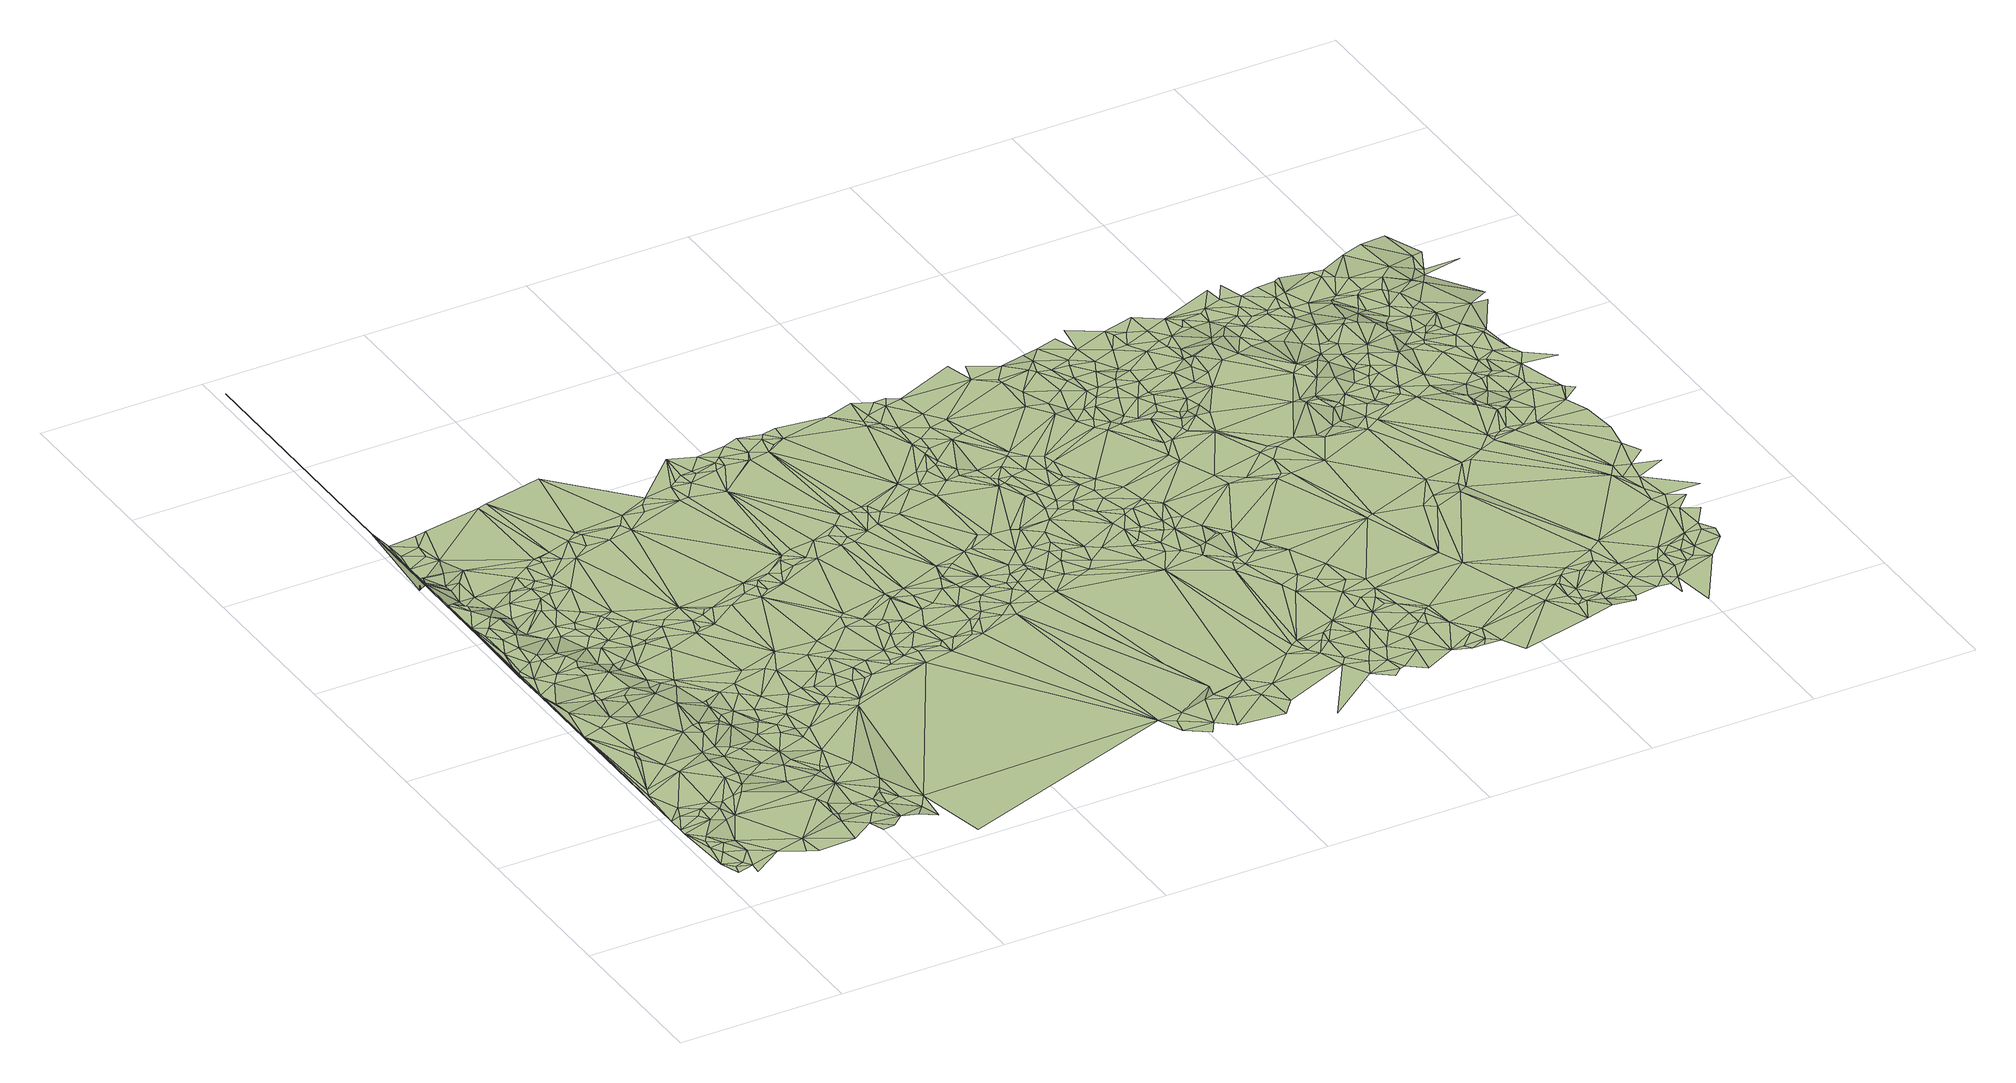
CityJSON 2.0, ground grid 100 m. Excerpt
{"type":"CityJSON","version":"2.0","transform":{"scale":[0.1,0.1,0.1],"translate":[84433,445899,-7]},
"CityObjects":{
"terrain1":{"type":"TINRelief","geometry":[{"type":"CompositeSurface","lod":"2","boundaries":[[[0,1,2]],[[3,1,0]],[[4,0,2]],[[1,5,6]],[[7,5,1]],[[3,7,1]],[[4,3,0]],[[5,8,6]],[[6,8,9]],[[7,10,5]],[[10,8,5]],[[3,11,7]],[[12,13,14]],[[10,9,8]],[[4,11,3]],[[15,14,6]],[[11,10,7]],[[15,6,9]],[[16,4,17]],[[18,9,10]],[[19,12,14]],[[12,20,13]],[[21,13,20]],[[11,18,10]],[[19,14,15]],[[16,11,4]],[[18,22,9]],[[16,18,11]],[[23,13,21]],[[24,20,12]],[[15,9,22]],[[24,12,19]],[[24,19,15]],[[23,21,25]],[[24,26,20]],[[21,20,27]],[[18,28,22]],[[25,21,27]],[[24,15,29]],[[29,15,22]],[[16,30,18]],[[23,31,13]],[[24,29,26]],[[23,25,32]],[[30,28,18]],[[28,29,22]],[[27,20,26]],[[32,25,33]],[[25,34,33]],[[16,35,30]],[[36,26,29]],[[36,29,28]],[[25,27,34]],[[23,32,37]],[[35,38,30]],[[37,32,33]],[[39,36,28]],[[40,23,37]],[[37,33,34]],[[40,41,23]],[[23,41,31]],[[42,26,36]],[[43,13,31]],[[39,28,44]],[[42,27,26]],[[41,45,31]],[[42,36,39]],[[46,30,38]],[[47,40,37]],[[40,48,41]],[[30,49,28]],[[50,34,27]],[[51,31,45]],[[52,45,41]],[[39,44,53]],[[54,31,55]],[[56,37,34]],[[57,44,28]],[[42,39,53]],[[47,48,40]],[[42,58,27]],[[51,55,31]],[[52,41,48]],[[59,54,55]],[[46,60,30]],[[61,54,59]],[[58,50,27]],[[56,47,37]],[[51,45,62]],[[54,43,31]],[[52,62,45]],[[63,59,55]],[[42,53,64]],[[43,65,13]],[[60,66,30]],[[67,54,61]],[[56,34,50]],[[63,61,59]],[[57,28,49]],[[42,64,58]],[[68,48,47]],[[69,55,51]],[[70,53,44]],[[52,48,71]],[[66,49,30]],[[64,53,72]],[[63,55,73]],[[73,55,69]],[[67,43,54]],[[74,71,48]],[[75,67,61]],[[52,71,62]],[[63,76,61]],[[68,74,48]],[[64,77,58]],[[75,61,78]],[[68,47,56]],[[58,77,50]],[[70,72,53]],[[70,44,57]],[[78,61,76]],[[51,62,79]],[[69,51,79]],[[80,60,46]],[[81,63,73]],[[82,67,75]],[[81,76,63]],[[83,64,72]],[[82,75,78]],[[84,66,60]],[[50,77,85]],[[83,77,64]],[[86,71,74]],[[87,62,71]],[[56,50,88]],[[73,69,89]],[[88,50,85]],[[84,90,66]],[[67,91,43]],[[92,78,76]],[[69,79,93]],[[66,90,49]],[[82,94,67]],[[92,82,78]],[[81,73,95]],[[77,96,85]],[[97,84,60]],[[87,71,86]],[[98,69,93]],[[94,91,67]],[[99,79,62]],[[80,97,60]],[[100,72,70]],[[68,56,101]],[[91,102,43]],[[103,96,77]],[[98,89,69]],[[83,103,77]],[[68,104,74]],[[100,83,72]],[[56,88,105]],[[84,106,90]],[[95,73,89]],[[107,76,81]],[[87,99,62]],[[108,102,91]],[[92,109,82]],[[86,74,104]],[[80,110,111]],[[97,106,84]],[[112,43,102]],[[113,57,49]],[[82,109,94]],[[114,70,57]],[[93,79,99]],[[107,92,76]],[[113,49,90]],[[105,88,115]],[[101,56,105]],[[116,88,85]],[[117,43,112]],[[107,81,95]],[[108,118,102]],[[119,13,65]],[[120,121,117]],[[122,85,96]],[[68,101,104]],[[123,96,103]],[[120,124,121]],[[87,86,104]],[[106,113,90]],[[120,125,124]],[[100,70,114]],[[121,124,125]],[[116,115,88]],[[126,109,92]],[[112,102,118]],[[121,125,127]],[[80,111,128]],[[101,105,115]],[[129,103,83]],[[98,93,130]],[[80,128,97]],[[117,65,43]],[[121,127,131]],[[114,57,113]],[[132,108,91]],[[132,91,94]],[[126,92,133]],[[129,83,100]],[[134,120,117]],[[97,135,106]],[[130,93,99]],[[122,116,85]],[[107,133,92]],[[109,136,94]],[[137,95,89]],[[138,125,120]],[[117,121,65]],[[122,96,123]],[[134,117,112]],[[137,89,98]],[[132,118,108]],[[139,127,125]],[[129,123,103]],[[97,128,135]],[[87,104,140]],[[106,135,141]],[[126,136,109]],[[106,141,113]],[[142,115,116]],[[121,131,65]],[[87,143,99]],[[100,114,144]],[[129,100,145]],[[134,138,120]],[[107,95,146]],[[136,132,94]],[[145,100,144]],[[147,112,118]],[[148,101,115]],[[137,98,130]],[[149,150,131]],[[138,139,125]],[[87,140,143]],[[114,113,144]],[[127,151,131]],[[130,99,152]],[[137,146,95]],[[128,153,135]],[[148,115,142]],[[132,147,118]],[[152,99,154]],[[142,116,122]],[[99,143,154]],[[155,134,112]],[[153,141,135]],[[131,150,65]],[[156,133,107]],[[129,157,123]],[[149,131,158]],[[159,126,133]],[[122,123,157]],[[160,104,101]],[[155,112,147]],[[140,104,161]],[[139,151,127]],[[145,144,162]],[[155,138,134]],[[144,113,163]],[[159,136,126]],[[164,142,122]],[[136,165,132]],[[141,166,113]],[[156,107,146]],[[153,167,141]],[[130,152,168]],[[148,169,101]],[[140,161,143]],[[137,130,168]],[[151,158,131]],[[160,161,104]],[[144,163,162]],[[169,160,101]],[[148,142,164]],[[170,150,149]],[[171,133,156]],[[128,172,153]],[[129,145,173]],[[152,154,174]],[[143,175,154]],[[176,139,138]],[[129,177,157]],[[159,165,136]],[[178,122,157]],[[155,176,138]],[[171,159,133]],[[132,179,147]],[[128,180,172]],[[181,164,122]],[[145,162,173]],[[167,166,141]],[[155,147,176]],[[170,149,158]],[[174,154,175]],[[168,152,174]],[[137,182,146]],[[132,165,179]],[[153,183,167]],[[113,184,163]],[[156,146,185]],[[186,143,161]],[[148,164,181]],[[148,187,169]],[[176,151,139]],[[186,175,143]],[[113,166,188]],[[181,122,178]],[[172,183,153]],[[173,162,163]],[[186,161,160]],[[185,146,182]],[[137,168,189]],[[167,183,166]],[[151,170,158]],[[129,190,177]],[[137,189,182]],[[170,191,150]],[[113,188,184]],[[180,192,172]],[[156,185,193]],[[178,157,194]],[[177,194,157]],[[129,173,190]],[[195,187,148]],[[171,156,196]],[[195,160,169]],[[197,165,159]],[[195,169,187]],[[198,168,174]],[[181,178,199]],[[198,174,175]],[[195,148,181]],[[183,188,166]],[[156,193,196]],[[173,163,184]],[[195,186,160]],[[200,176,147]],[[185,182,201]],[[200,147,179]],[[171,197,159]],[[198,189,168]],[[202,179,165]],[[178,194,199]],[[181,199,203]],[[193,185,201]],[[182,189,201]],[[172,204,183]],[[172,192,204]],[[151,205,170]],[[197,202,165]],[[183,204,188]],[[171,196,197]],[[177,206,194]],[[186,207,175]],[[177,190,206]],[[208,198,175]],[[170,205,191]],[[209,181,203]],[[209,195,181]],[[196,193,210]],[[202,211,179]],[[199,194,212]],[[190,173,213]],[[214,189,198]],[[203,199,212]],[[200,179,211]],[[195,215,186]],[[216,193,201]],[[217,201,189]],[[196,218,197]],[[190,213,206]],[[208,175,207]],[[219,151,176]],[[212,194,206]],[[216,210,193]],[[197,218,202]],[[217,189,214]],[[220,214,198]],[[220,198,208]],[[200,221,176]],[[202,222,211]],[[209,203,223]],[[212,206,213]],[[209,215,195]],[[217,224,201]],[[216,201,224]],[[200,211,222]],[[225,196,210]],[[203,212,226]],[[225,218,196]],[[202,218,227]],[[203,226,223]],[[215,228,186]],[[186,228,207]],[[202,227,222]],[[209,223,215]],[[229,210,216]],[[200,222,221]],[[230,217,214]],[[219,176,221]],[[231,173,184]],[[232,220,208]],[[231,184,188]],[[229,216,224]],[[233,205,151]],[[230,224,217]],[[232,208,207]],[[204,231,188]],[[225,227,218]],[[234,214,220]],[[229,225,210]],[[227,235,222]],[[231,213,173]],[[212,213,236]],[[229,224,230]],[[221,222,235]],[[223,226,237]],[[230,214,234]],[[226,212,236]],[[225,235,227]],[[234,220,232]],[[219,233,151]],[[215,223,238]],[[239,221,235]],[[232,207,240]],[[226,236,237]],[[241,236,213]],[[240,207,228]],[[215,238,228]],[[239,219,221]],[[223,237,242]],[[243,230,234]],[[234,232,240]],[[229,244,225]],[[225,244,235]],[[231,241,213]],[[229,230,245]],[[246,239,235]],[[247,219,239]],[[223,242,238]],[[237,236,248]],[[249,219,247]],[[247,239,246]],[[242,237,248]],[[243,245,230]],[[243,234,250]],[[251,236,241]],[[244,246,235]],[[251,248,236]],[[234,240,250]],[[249,247,246]],[[249,233,219]],[[229,245,244]],[[240,228,252]],[[252,228,238]],[[253,248,251]],[[250,240,254]],[[251,241,255]],[[243,250,245]],[[254,240,256]],[[252,238,242]],[[255,241,231]],[[257,242,248]],[[258,253,251]],[[257,248,253]],[[259,249,246]],[[250,254,256]],[[249,260,233]],[[240,252,256]],[[258,251,255]],[[259,246,244]],[[245,250,261]],[[250,256,261]],[[259,260,249]],[[204,262,231]],[[263,253,258]],[[264,204,265]],[[263,257,253]],[[252,242,266]],[[257,266,242]],[[245,261,267]],[[259,244,268]],[[269,258,255]],[[270,261,256]],[[245,271,244]],[[245,267,270]],[[263,258,269]],[[259,272,260]],[[267,261,270]],[[273,256,252]],[[244,271,268]],[[259,268,274]],[[269,255,275]],[[263,276,257]],[[273,270,256]],[[259,274,272]],[[276,266,257]],[[263,269,277]],[[278,275,255]],[[279,252,266]],[[268,271,274]],[[262,255,231]],[[263,277,276]],[[277,269,275]],[[280,245,270]],[[281,260,272]],[[276,282,266]],[[245,283,271]],[[284,273,252]],[[278,277,275]],[[272,274,285]],[[286,270,273]],[[282,279,266]],[[284,252,279]],[[287,276,277]],[[274,271,285]],[[287,277,278]],[[278,255,262]],[[287,282,276]],[[280,283,245]],[[280,270,286]],[[287,278,288]],[[286,273,284]],[[272,285,289]],[[285,271,283]],[[281,272,289]],[[282,290,279]],[[287,291,282]],[[264,262,204]],[[287,288,292]],[[288,278,262]],[[293,286,284]],[[287,292,291]],[[284,279,294]],[[285,283,289]],[[293,280,286]],[[291,290,282]],[[293,284,295]],[[288,296,292]],[[290,294,279]],[[293,297,280]],[[291,292,296]],[[298,289,283]],[[293,295,297]],[[299,295,284]],[[288,262,296]],[[291,296,300]],[[301,280,297]],[[284,294,302]],[[299,297,295]],[[299,284,302]],[[281,289,303]],[[291,304,290]],[[305,283,280]],[[291,300,306]],[[296,262,307]],[[300,296,308]],[[309,289,298]],[[299,301,297]],[[290,310,294]],[[291,306,304]],[[296,307,308]],[[290,304,310]],[[311,298,283]],[[309,303,289]],[[310,302,294]],[[305,280,301]],[[299,312,301]],[[313,307,262]],[[300,308,314]],[[300,314,306]],[[308,307,315]],[[306,316,304]],[[310,304,317]],[[305,311,283]],[[299,318,312]],[[319,301,312]],[[311,309,298]],[[304,316,317]],[[313,315,307]],[[299,302,320]],[[306,321,316]],[[322,308,315]],[[322,314,308]],[[311,303,309]],[[306,314,321]],[[310,323,302]],[[319,305,301]],[[319,312,318]],[[317,316,321]],[[310,317,324]],[[322,315,313]],[[299,320,318]],[[264,313,262]],[[322,325,314]],[[325,321,314]],[[322,313,326]],[[319,318,327]],[[311,328,303]],[[317,321,324]],[[319,327,305]],[[320,302,323]],[[322,326,325]],[[310,324,323]],[[305,329,311]],[[326,313,330]],[[325,331,321]],[[305,327,332]],[[318,320,327]],[[329,328,311]],[[331,324,321]],[[333,303,328]],[[313,334,330]],[[326,335,325]],[[305,336,329]],[[305,332,336]],[[329,337,328]],[[338,323,324]],[[264,334,313]],[[326,330,339]],[[331,338,324]],[[332,327,340]],[[337,341,328]],[[327,320,340]],[[325,342,331]],[[338,343,323]],[[331,344,338]],[[326,339,335]],[[341,333,328]],[[339,330,334]],[[329,336,337]],[[345,341,337]],[[346,320,323]],[[338,344,343]],[[325,335,342]],[[332,340,336]],[[331,347,344]],[[345,333,341]],[[346,323,343]],[[340,320,346]],[[348,339,334]],[[345,337,349]],[[331,342,347]],[[348,335,339]],[[345,350,333]],[[351,352,264]],[[345,349,350]],[[344,353,343]],[[344,347,353]],[[336,354,337]],[[337,354,349]],[[355,340,346]],[[264,356,334]],[[352,357,264]],[[348,334,358]],[[348,359,335]],[[335,359,342]],[[347,342,353]],[[346,343,360]],[[361,336,340]],[[350,362,333]],[[363,352,351]],[[361,340,355]],[[350,349,364]],[[363,351,365]],[[355,346,366]],[[343,353,367]],[[348,358,359]],[[357,356,264]],[[356,358,334]],[[359,368,342]],[[366,346,360]],[[336,369,354]],[[363,357,352]],[[364,349,354]],[[350,364,362]],[[342,370,353]],[[360,343,371]],[[361,355,366]],[[371,343,367]],[[342,368,372]],[[361,373,336]],[[342,372,370]],[[364,354,369]],[[353,374,367]],[[375,359,358]],[[336,376,369]],[[370,374,353]],[[366,360,377]],[[375,368,359]],[[364,378,362]],[[361,366,377]],[[363,379,357]],[[364,369,378]],[[367,374,380]],[[373,381,336]],[[356,375,358]],[[375,372,368]],[[377,360,371]],[[336,381,376]],[[371,367,380]],[[382,356,357]],[[361,377,373]],[[362,378,383]],[[384,370,372]],[[378,369,376]],[[385,374,370]],[[385,380,374]],[[379,382,357]],[[371,380,386]],[[363,387,388]],[[389,375,356]],[[373,377,390]],[[385,386,380]],[[363,388,379]],[[384,385,370]],[[375,391,372]],[[392,377,371]],[[371,386,393]],[[384,372,391]],[[394,378,376]],[[382,389,356]],[[394,383,378]],[[395,390,377]],[[395,377,392]],[[385,393,386]],[[379,396,382]],[[394,376,381]],[[373,397,381]],[[373,390,397]],[[379,388,396]],[[398,391,375]],[[396,399,382]],[[389,398,375]],[[400,385,384]],[[382,399,389]],[[401,392,371]],[[401,371,393]],[[400,384,391]],[[395,402,390]],[[394,403,383]],[[394,381,397]],[[401,393,385]],[[395,392,404]],[[405,388,387]],[[402,397,390]],[[395,406,402]],[[407,385,400]],[[408,400,391]],[[398,408,391]],[[399,409,389]],[[395,404,406]],[[410,405,387]],[[392,411,404]],[[412,399,396]],[[401,411,392]],[[389,409,398]],[[394,413,403]],[[407,400,408]],[[412,396,388]],[[394,397,413]],[[401,385,414]],[[407,414,385]],[[398,415,408]],[[412,409,399]],[[405,416,388]],[[397,417,413]],[[398,409,415]],[[407,408,418]],[[403,413,419]],[[416,412,388]],[[420,401,414]],[[421,402,406]],[[421,397,402]],[[421,406,404]],[[397,422,417]],[[418,408,415]],[[407,423,414]],[[424,411,401]],[[424,401,420]],[[413,417,422]],[[425,405,410]],[[426,404,411]],[[407,418,423]],[[413,422,419]],[[420,414,427]],[[428,416,405]],[[421,422,397]],[[409,429,415]],[[428,412,416]],[[430,418,415]],[[414,423,427]],[[422,431,419]],[[425,428,405]],[[430,423,418]],[[426,421,404]],[[424,420,432]],[[430,415,429]],[[432,420,427]],[[433,411,424]],[[434,429,409]],[[433,426,411]],[[435,427,423]],[[430,436,423]],[[437,430,429]],[[433,424,432]],[[436,435,423]],[[438,432,427]],[[428,439,412]],[[440,431,422]],[[412,441,409]],[[437,436,430]],[[442,421,426]],[[434,443,429]],[[437,429,443]],[[444,427,435]],[[433,442,426]],[[421,445,422]],[[438,427,444]],[[441,434,409]],[[425,446,428]],[[442,447,421]],[[437,448,436]],[[436,449,435]],[[437,443,450]],[[451,442,433]],[[452,438,444]],[[437,450,448]],[[436,448,449]],[[444,435,453]],[[453,435,449]],[[454,433,432]],[[445,440,422]],[[442,455,447]],[[454,432,438]],[[412,439,441]],[[451,455,442]],[[447,456,421]],[[441,443,434]],[[457,449,448]],[[428,458,439]],[[457,448,450]],[[452,444,459]],[[453,449,457]],[[460,438,452]],[[421,456,445]],[[454,451,433]],[[461,450,443]],[[444,453,459]],[[447,455,462]],[[428,446,458]],[[451,463,455]],[[464,457,450]],[[465,466,446]],[[459,453,457]],[[463,462,455]],[[447,462,456]],[[451,467,463]],[[468,452,459]],[[469,467,451]],[[470,440,445]],[[461,464,450]],[[441,461,443]],[[454,438,460]],[[471,439,472]],[[454,469,451]],[[468,460,452]],[[441,439,471]],[[463,473,462]],[[439,458,472]],[[467,473,463]],[[470,474,440]],[[470,445,475]],[[456,476,445]],[[471,472,477]],[[478,462,473]],[[469,479,467]],[[456,462,478]],[[476,475,445]],[[480,469,454]],[[464,481,457]],[[459,457,481]],[[470,475,482]],[[480,479,469]],[[461,483,464]],[[456,484,476]],[[470,482,474]],[[468,459,485]],[[486,456,478]],[[446,487,458]],[[484,475,476]],[[488,472,458]],[[477,472,488]],[[486,484,456]],[[467,489,473]],[[454,460,490]],[[480,454,491]],[[491,454,490]],[[492,485,459]],[[478,473,489]],[[468,493,460]],[[446,466,494]],[[483,495,464]],[[467,479,489]],[[487,496,458]],[[446,494,487]],[[441,497,461]],[[493,490,460]],[[498,482,475]],[[499,468,485]],[[500,474,482]],[[488,458,496]],[[484,498,475]],[[492,459,481]],[[501,471,477]],[[502,479,480]],[[486,478,489]],[[461,497,483]],[[499,493,468]],[[503,491,490]],[[441,471,501]],[[502,480,491]],[[464,495,481]],[[477,488,504]],[[486,505,484]],[[503,490,493]],[[498,500,482]],[[506,466,507]],[[503,502,491]],[[508,485,492]],[[466,509,494]],[[499,485,508]],[[483,510,495]],[[488,496,504]],[[511,496,487]],[[441,512,497]],[[511,487,494]],[[486,489,505]],[[483,513,510]],[[499,514,493]],[[506,509,466]],[[497,513,483]],[[503,493,514]],[[477,504,515]],[[484,516,498]],[[517,479,502]],[[518,492,481]],[[484,505,516]],[[517,489,479]],[[508,492,518]],[[510,519,495]],[[520,504,496]],[[441,521,512]],[[498,522,500]],[[523,502,503]],[[509,511,494]],[[510,513,519]],[[523,503,514]],[[441,501,521]],[[512,513,497]],[[505,489,524]],[[495,525,481]],[[495,519,526]],[[506,527,509]],[[528,520,496]],[[511,528,496]],[[518,481,525]],[[529,499,508]],[[501,477,530]],[[477,515,531]],[[529,514,499]],[[523,517,502]],[[498,532,522]],[[515,504,520]],[[495,526,525]],[[508,518,533]],[[498,516,532]],[[534,519,513]],[[509,535,511]],[[477,531,530]],[[536,524,489]],[[505,537,516]],[[505,524,537]],[[517,536,489]],[[538,523,514]],[[534,526,519]],[[518,525,539]],[[515,520,528]],[[512,540,513]],[[538,514,541]],[[518,539,533]],[[541,514,529]],[[542,509,527]],[[523,543,517]],[[512,521,544]],[[545,508,533]],[[545,529,508]],[[546,537,524]],[[536,546,524]],[[526,547,525]],[[534,513,540]],[[511,548,528]],[[538,543,523]],[[521,501,549]],[[542,535,509]],[[511,535,548]],[[543,536,517]],[[550,542,527]],[[534,551,526]],[[512,544,540]],[[538,541,552]],[[539,525,547]],[[552,541,529]],[[515,528,548]],[[551,547,526]],[[549,501,553]],[[521,549,554]],[[521,555,544]],[[501,530,553]],[[538,552,556]],[[534,540,551]],[[521,554,555]],[[538,557,543]],[[552,529,558]],[[544,555,540]],[[533,539,559]],[[545,558,529]],[[549,553,554]],[[535,560,548]],[[538,556,557]],[[539,547,559]],[[545,533,561]],[[542,562,535]],[[556,552,558]],[[540,563,551]],[[551,564,547]],[[565,515,548]],[[562,560,535]],[[566,531,515]],[[531,567,530]],[[568,532,516]],[[553,530,567]],[[550,569,542]],[[568,516,537]],[[555,570,540]],[[545,561,558]],[[561,533,559]],[[559,547,564]],[[565,571,515]],[[572,554,553]],[[540,573,563]],[[555,554,574]],[[566,515,571]],[[546,575,537]],[[536,575,546]],[[565,548,560]],[[551,563,576]],[[551,576,564]],[[540,570,573]],[[555,577,570]],[[569,562,542]],[[555,574,577]],[[531,578,567]],[[543,579,536]],[[580,578,531]],[[566,580,531]],[[559,564,576]],[[563,573,576]],[[581,574,554]],[[581,554,572]],[[570,577,574]],[[562,582,560]],[[543,557,579]],[[583,553,567]],[[583,572,553]],[[565,584,571]],[[570,574,581]],[[565,560,585]],[[566,571,584]],[[556,586,557]],[[569,587,562]],[[568,588,532]],[[556,558,589]],[[590,581,572]],[[560,582,585]],[[591,578,580]],[[591,580,566]],[[562,587,582]],[[565,592,584]],[[593,567,578]],[[590,572,594]],[[595,592,565]],[[594,572,583]],[[569,596,597]],[[536,579,575]],[[568,537,598]],[[595,565,599]],[[575,598,537]],[[566,584,600]],[[558,561,601]],[[565,585,599]],[[583,567,593]],[[561,559,602]],[[590,594,583]],[[559,576,602]],[[591,593,578]],[[569,597,603]],[[569,604,587]],[[592,600,584]],[[570,605,573]],[[595,599,592]],[[591,566,606]],[[573,605,576]],[[587,607,582]],[[585,582,607]],[[557,608,579]],[[566,600,606]],[[570,581,605]],[[597,596,609]],[[592,599,600]],[[569,603,604]],[[557,586,608]],[[599,585,610]],[[556,589,586]],[[587,604,607]],[[591,606,593]],[[609,596,611]],[[585,607,610]],[[597,609,603]],[[599,612,600]],[[558,601,589]],[[604,610,607]],[[599,610,612]],[[604,612,610]],[[613,609,611]],[[561,602,601]],[[568,598,614]],[[615,604,603]],[[575,579,616]],[[575,617,598]],[[609,615,603]],[[590,618,581]],[[575,616,617]],[[602,576,619]],[[619,576,605]],[[613,615,609]],[[568,620,621]],[[568,614,620]],[[579,608,622]],[[616,579,622]],[[590,583,623]],[[586,624,608]],[[583,593,623]],[[622,608,625]],[[617,616,626]],[[614,598,627]],[[617,627,598]],[[608,624,625]],[[586,589,628]],[[623,593,606]],[[586,628,624]],[[581,618,605]],[[616,622,626]],[[606,600,629]],[[614,627,620]],[[600,612,630]],[[631,628,589]],[[632,589,601]],[[604,633,612]],[[632,631,589]],[[617,626,634]],[[624,635,625]],[[628,635,624]],[[617,634,627]],[[615,633,604]],[[636,601,602]],[[622,625,637]],[[619,605,638]],[[626,622,637]],[[639,628,631]],[[613,640,615]],[[632,601,636]],[[641,640,613]],[[639,635,628]],[[590,623,618]],[[642,625,635]],[[627,643,620]],[[632,644,631]],[[645,639,631]],[[626,646,634]],[[637,625,642]],[[620,643,647]],[[648,602,619]],[[627,634,643]],[[645,631,644]],[[626,637,646]],[[638,605,618]],[[632,636,644]],[[639,649,635]],[[634,646,650]],[[600,630,629]],[[623,606,629]],[[634,650,643]],[[649,642,635]],[[636,602,648]],[[651,619,638]],[[637,652,646]],[[652,650,646]],[[612,633,630]],[[653,637,642]],[[645,654,639]],[[655,644,636]],[[653,652,637]],[[656,645,644]],[[615,657,633]],[[647,643,658]],[[655,636,659]],[[615,640,657]],[[639,654,649]],[[638,618,660]],[[652,661,650]],[[662,643,650]],[[663,642,649]],[[653,642,663]],[[664,640,641]],[[659,636,648]],[[648,619,651]],[[656,665,645]],[[662,658,643]],[[666,644,655]],[[662,650,661]],[[653,667,652]],[[665,654,645]],[[668,638,660]],[[666,656,644]],[[667,661,652]],[[663,649,654]],[[651,638,668]],[[618,669,660]],[[618,623,669]],[[653,663,670]],[[655,659,671]],[[653,670,667]],[[672,623,629]],[[659,648,673]],[[666,674,656]],[[674,665,656]],[[666,655,671]],[[672,669,623]],[[668,660,669]],[[659,673,671]],[[662,661,675]],[[665,676,654]],[[667,675,661]],[[677,658,662]],[[678,663,654]],[[676,679,654]],[[666,680,674]],[[678,670,663]],[[681,667,670]],[[666,671,680]],[[678,654,679]],[[677,682,658]],[[677,662,675]],[[673,648,683]],[[648,651,683]],[[674,684,665]],[[685,675,667]],[[681,685,667]],[[665,684,676]],[[651,668,686]],[[687,640,664]],[[671,673,688]],[[657,689,633]],[[672,690,669]],[[691,681,670]],[[640,689,657]],[[674,680,684]],[[672,629,692]],[[668,669,690]],[[691,670,678]],[[671,693,680]],[[694,629,630]],[[651,686,683]],[[676,695,679]],[[687,696,640]],[[691,685,681]],[[697,630,633]],[[671,688,693]],[[696,689,640]],[[698,687,664]],[[680,693,684]],[[699,677,675]],[[686,668,690]],[[685,699,675]],[[684,695,676]],[[673,683,700]],[[678,679,701]],[[687,702,696]],[[703,633,689]],[[691,678,704]],[[705,698,664]],[[698,702,687]],[[700,683,686]],[[679,695,701]],[[696,706,689]],[[692,629,694]],[[702,707,696]],[[696,707,706]],[[691,708,685]],[[709,710,677]],[[688,711,693]],[[697,633,703]],[[700,686,690]],[[693,711,684]],[[704,678,701]],[[699,709,677]],[[698,712,702]],[[706,703,689]],[[685,708,699]],[[684,711,695]],[[672,713,690]],[[688,673,714]],[[715,698,705]],[[712,707,702]],[[707,703,706]],[[691,704,708]],[[672,692,713]],[[715,712,698]],[[701,695,716]],[[717,694,630]],[[711,716,695]],[[673,700,714]],[[699,718,719]],[[700,690,720]],[[708,718,699]],[[707,721,703]],[[699,719,709]],[[722,715,705]],[[723,630,697]],[[692,694,724]],[[704,701,725]],[[701,716,726]],[[727,707,712]],[[697,703,721]],[[688,714,711]],[[728,712,715]],[[707,729,721]],[[704,725,708]],[[700,720,730]],[[711,731,716]],[[732,715,722]],[[719,718,733]],[[717,630,723]],[[719,733,709]],[[727,729,707]],[[726,716,731]],[[713,692,724]],[[701,726,725]],[[732,728,715]],[[708,734,718]],[[717,724,694]],[[728,727,712]],[[720,690,735]],[[700,730,736]],[[733,718,737]],[[738,697,721]],[[708,725,739]],[[740,726,731]],[[733,741,709]],[[742,730,720]],[[708,739,734]],[[725,726,740]],[[718,734,737]],[[738,721,729]],[[735,690,713]],[[711,743,731]],[[744,725,740]],[[727,738,729]],[[714,700,736]],[[744,745,725]],[[725,745,739]],[[732,746,728]],[[747,713,724]],[[723,697,738]],[[748,727,728]],[[733,737,741]],[[743,740,731]],[[747,724,717]],[[736,730,742]],[[742,720,749]],[[739,750,734]],[[745,750,739]],[[751,744,740]],[[737,734,750]],[[746,748,728]],[[727,752,738]],[[748,753,727]],[[751,745,744]],[[720,735,749]],[[753,752,727]],[[711,714,754]],[[747,717,755]],[[751,740,743]],[[742,749,756]],[[711,754,743]],[[723,738,752]],[[757,714,736]],[[758,741,737]],[[759,742,756]],[[736,742,759]],[[758,737,750]],[[760,750,745]],[[755,717,761]],[[746,762,748]],[[717,723,761]],[[763,713,747]],[[751,760,745]],[[757,736,764]],[[763,735,713]],[[761,723,752]],[[736,759,765]],[[746,766,762]],[[764,736,765]],[[756,749,767]],[[763,747,755]],[[757,754,714]],[[751,743,768]],[[748,769,753]],[[758,750,770]],[[767,749,735]],[[759,756,771]],[[753,769,752]],[[770,750,772]],[[760,772,750]],[[773,766,774]],[[748,762,769]],[[771,756,767]],[[759,775,765]],[[764,765,775]],[[754,768,743]],[[773,762,766]],[[751,776,760]],[[751,768,776]],[[757,764,777]],[[778,767,735]],[[758,770,779]],[[759,771,775]],[[778,735,763]],[[763,755,780]],[[779,770,772]],[[781,761,752]],[[757,777,754]],[[773,782,762]],[[783,764,775]],[[760,784,772]],[[785,771,767]],[[783,775,771]],[[782,769,762]],[[769,781,752]],[[758,779,786]],[[779,772,784]],[[787,776,768]],[[754,788,768]],[[760,776,789]],[[788,790,768]],[[787,768,790]],[[791,764,783]],[[785,783,771]],[[792,767,778]],[[791,777,764]],[[760,789,784]],[[778,763,793]],[[773,794,782]],[[779,784,786]],[[782,795,769]],[[785,767,792]],[[787,789,776]],[[796,797,773]],[[754,798,788]],[[777,798,754]],[[758,786,799]],[[763,780,793]],[[795,781,769]],[[800,783,785]],[[755,761,801]],[[794,795,782]],[[788,802,790]],[[787,790,802]],[[789,803,784]],[[799,786,784]],[[800,785,792]],[[804,788,798]],[[805,791,783]],[[804,798,777]],[[787,806,789]],[[780,755,801]],[[773,797,794]],[[758,799,807]],[[795,808,781]],[[800,809,783]],[[787,802,806]],[[794,810,795]],[[789,806,803]],[[791,811,777]],[[803,812,784]],[[788,813,802]],[[799,784,812]],[[814,792,778]],[[805,783,809]],[[778,793,815]],[[810,808,795]],[[811,804,777]],[[816,810,794]],[[804,817,788]],[[818,761,781]],[[806,812,803]],[[819,800,792]],[[820,809,800]],[[821,813,788]],[[822,791,805]],[[816,794,797]],[[817,821,788]],[[814,778,815]],[[819,820,800]],[[822,811,791]],[[823,781,808]],[[810,824,808]],[[816,825,810]],[[826,806,802]],[[827,805,809]],[[811,817,804]],[[806,828,812]],[[799,812,829]],[[826,802,813]],[[780,801,793]],[[819,792,814]],[[799,830,807]],[[825,824,810]],[[816,797,825]],[[827,822,805]],[[799,829,830]],[[820,831,809]],[[815,793,832]],[[824,823,808]],[[819,831,820]],[[829,812,828]],[[833,828,806]],[[826,813,821]],[[834,817,811]],[[822,834,811]],[[827,809,835]],[[817,836,821]],[[837,761,818]],[[826,833,806]],[[825,823,824]],[[837,801,761]],[[835,809,831]],[[819,814,831]],[[815,832,838]],[[818,781,823]],[[839,834,822]],[[840,822,827]],[[832,793,801]],[[839,822,840]],[[841,836,817]],[[842,829,828]],[[834,841,817]],[[843,830,829]],[[797,844,825]],[[815,838,845]],[[840,827,835]],[[846,821,836]],[[833,842,828]],[[825,847,823]],[[826,821,846]],[[832,848,838]],[[843,849,830]],[[839,850,834]],[[841,851,836]],[[842,843,829]],[[852,831,814]],[[814,815,853]],[[839,840,850]],[[846,836,851]],[[854,833,826]],[[855,835,831]],[[825,844,847]],[[845,838,848]],[[855,840,835]],[[856,841,834]],[[854,826,846]],[[833,857,842]],[[815,845,858]],[[823,847,859]],[[852,814,860]],[[856,834,850]],[[854,857,833]],[[860,814,853]],[[845,848,861]],[[855,850,840]],[[841,862,851]],[[852,863,831]],[[832,864,848]],[[865,843,842]],[[823,859,866]],[[818,823,866]],[[855,831,863]],[[815,858,853]],[[846,851,862]],[[832,801,864]],[[845,861,858]],[[844,867,847]],[[865,842,857]],[[859,847,867]],[[856,862,841]],[[868,857,854]],[[852,860,869]],[[870,854,846]],[[871,861,848]],[[865,872,843]],[[873,850,855]],[[874,801,837]],[[870,868,854]],[[860,853,875]],[[860,875,869]],[[873,856,850]],[[837,818,876]],[[868,865,857]],[[874,877,801]],[[874,837,876]],[[878,846,862]],[[875,853,879]],[[878,870,846]],[[879,853,880]],[[873,855,863]],[[871,881,861]],[[852,869,882]],[[858,880,853]],[[881,858,861]],[[877,864,801]],[[883,866,859]],[[884,871,848]],[[852,882,863]],[[856,885,862]],[[884,848,864]],[[818,866,886]],[[868,887,865]],[[874,888,877]],[[869,875,882]],[[870,889,868]],[[874,876,888]],[[876,818,886]],[[890,880,858]],[[865,891,872]],[[878,862,885]],[[892,875,879]],[[868,889,887]],[[873,893,856]],[[892,879,880]],[[881,890,858]],[[877,894,864]],[[856,895,885]],[[873,863,896]],[[887,891,865]],[[877,888,894]],[[897,870,878]],[[892,882,875]],[[898,880,890]],[[856,893,899]],[[897,889,870]],[[856,899,895]],[[871,900,881]],[[884,900,871]],[[901,863,882]],[[881,898,890]],[[892,880,898]],[[902,878,885]],[[873,903,893]],[[873,896,903]],[[887,904,891]],[[888,876,905]],[[906,884,864]],[[897,878,902]],[[907,896,863]],[[902,885,895]],[[900,898,881]],[[906,864,894]],[[908,882,892]],[[897,909,889]],[[907,863,901]],[[888,910,894]],[[911,892,898]],[[901,882,908]],[[889,912,887]],[[899,913,895]],[[896,914,903]],[[915,889,909]],[[899,893,916]],[[902,895,913]],[[917,897,902]],[[903,916,893]],[[918,904,887]],[[919,892,911]],[[919,908,892]],[[917,909,897]],[[907,914,896]],[[884,920,900]],[[914,921,903]],[[900,922,898]],[[901,908,919]],[[899,916,913]],[[906,894,923]],[[924,884,906]],[[911,898,922]],[[917,902,925]],[[915,912,889]],[[903,921,916]],[[902,913,926]],[[927,901,919]],[[902,926,925]],[[912,918,887]],[[907,901,928]],[[917,929,909]],[[924,930,884]],[[915,909,929]],[[931,919,911]],[[927,928,901]],[[932,914,907]],[[884,930,920]],[[932,921,914]],[[917,925,929]],[[933,911,922]],[[934,916,921]],[[900,920,922]],[[927,919,935]],[[931,911,933]],[[932,907,928]],[[916,936,913]],[[936,926,913]],[[935,919,931]],[[925,926,937]],[[938,928,927]],[[934,939,916]],[[929,925,937]],[[915,940,912]],[[938,927,935]],[[915,929,941]],[[942,934,921]],[[942,921,932]],[[939,936,916]],[[943,932,928]],[[936,937,926]],[[915,944,940]],[[912,945,918]],[[915,941,944]],[[933,922,946]],[[934,947,939]],[[938,948,928]],[[912,940,945]],[[922,920,946]],[[949,931,933]],[[949,935,931]],[[943,942,932]],[[949,938,935]],[[950,947,934]],[[943,928,948]],[[942,950,934]],[[951,929,937]],[[951,941,929]],[[952,937,936]],[[949,933,946]],[[953,936,939]],[[949,948,938]],[[920,954,946]],[[953,939,947]],[[955,954,920]],[[956,951,937]],[[953,947,950]],[[953,952,936]],[[957,937,952]],[[958,945,940]],[[942,959,950]],[[960,942,943]],[[957,956,937]],[[958,940,944]],[[961,944,941]],[[960,943,948]],[[951,961,941]],[[959,953,950]],[[949,962,948]],[[953,963,952]],[[957,952,963]],[[960,959,942]],[[956,961,951]],[[948,962,964]],[[960,948,964]],[[965,956,957]],[[960,966,959]],[[967,944,961]],[[967,958,944]],[[960,964,966]],[[949,968,962]],[[965,961,956]],[[969,957,963]],[[959,970,953]],[[953,970,963]],[[959,966,970]],[[965,957,969]],[[965,971,961]],[[971,967,961]],[[970,969,963]],[[967,972,958]],[[965,969,971]],[[969,973,971]],[[971,974,967]],[[966,975,970]],[[971,973,974]],[[970,976,969]],[[967,977,972]],[[969,976,973]],[[967,974,977]],[[973,978,974]],[[978,977,974]],[[979,972,977]],[[973,980,978]],[[978,981,977]],[[979,977,981]]]}]}
},
"vertices":[
[84,310,65],[24,370,66],[68,250,66],[138,330,64],[172,280,64],[57,540,65],[4,730,66],[92,470,65],[63,610,66],[91,650,66],[141,550,66],[219,430,61],[64,890,70],[4,870,68],[4,770,67],[191,780,70],[359,340,63],[167,210,63],[211,550,58],[152,840,71],[99,970,68],[19,1150,69],[267,740,67],[9,1830,68],[198,900,70],[40,1210,68],[266,930,71],[283,1280,69],[332,760,66],[288,850,71],[533,380,64],[4,2310,66],[145,1530,70],[158,1480,71],[247,1380,68],[489,260,65],[337,910,68],[172,1580,68],[554,230,65],[418,930,69],[131,1870,69],[52,2080,72],[468,1110,69],[4,3320,83],[473,940,68],[38,2200,68],[783,240,64],[272,1850,68],[225,1940,70],[798,690,61],[491,1400,59],[136,2390,62],[248,2140,58],[516,1010,69],[4,2550,62],[61,2480,62],[494,1620,68],[756,800,58],[479,1310,66],[35,2580,62],[801,430,64],[33,2750,78],[258,2180,74],[110,2610,78],[552,1120,66],[4,4160,77],[804,520,59],[4,3060,80],[368,1880,57],[180,2440,79],[745,930,56],[274,2120,63],[605,1080,58],[179,2600,78],[379,2010,75],[31,2960,79],[133,2770,79],[576,1310,57],[94,2880,79],[313,2350,78],[929,340,60],[180,2660,79],[86,3020,82],[703,1130,76],[829,510,56],[574,1410,66],[393,2080,78],[457,2130,81],[581,1550,77],[310,2570,82],[829,630,60],[83,3210,82],[182,2890,82],[310,2440,80],[147,3110,82],[279,2620,81],[632,1350,77],[979,410,73],[333,2500,82],[434,2320,81],[797,1050,80],[600,1870,80],[33,3320,84],[676,1310,77],[557,2030,66],[568,1640,77],[929,540,74],[337,2830,39],[93,3260,83],[186,3070,78],[962,250,61],[1027,240,72],[125,3410,18],[950,760,78],[898,880,78],[603,1640,79],[691,1580,79],[6,3560,84],[130,3350,20],[4,5750,82],[10,3580,81],[6,3630,8],[756,1550,66],[764,1340,80],[8,3630,75],[20,3630,82],[255,3000,29],[12,3660,7],[1096,300,76],[849,1190,70],[451,2470,43],[7,3740,80],[246,3250,24],[271,2930,31],[143,3530,17],[1039,440,76],[276,3110,28],[471,2630,45],[140,3590,11],[139,3610,83],[569,2110,52],[1049,520,76],[725,1630,64],[596,2190,51],[944,910,72],[858,1080,79],[412,2810,40],[213,3400,25],[745,1780,62],[30,3880,77],[24,4000,76],[194,3750,72],[517,2420,45],[1094,450,76],[514,2350,52],[193,3530,52],[416,2870,72],[826,1390,74],[149,3820,73],[403,3060,72],[692,2040,66],[640,2120,55],[966,960,73],[1002,920,74],[761,1670,64],[314,3190,72],[1139,610,73],[1120,570,71],[523,2560,72],[737,1830,64],[163,3920,72],[424,3040,72],[1249,340,68],[1053,1090,72],[586,2410,62],[607,2320,71],[258,3600,71],[944,1350,72],[892,1500,72],[369,3290,73],[1192,270,74],[831,1660,72],[522,2690,72],[1188,480,73],[1133,900,71],[492,2790,72],[706,2090,71],[758,1830,67],[1183,690,78],[594,2610,71],[1030,1250,73],[197,4020,74],[1285,220,67],[519,2850,71],[969,1430,71],[865,1870,69],[498,3010,71],[482,3150,72],[673,2490,71],[907,1510,71],[473,3400,72],[591,2740,71],[484,3260,71],[936,1620,71],[1310,430,69],[273,4040,73],[1038,1350,69],[843,2370,72],[752,2480,73],[947,1810,67],[600,2930,72],[464,3290,72],[1067,1500,68],[1106,1320,70],[716,2590,71],[976,1910,65],[674,2840,72],[715,2700,71],[546,3170,72],[643,3510,72],[764,2510,71],[567,3460,71],[541,3320,72],[1033,1720,69],[689,2810,72],[674,3160,72],[1103,1560,68],[603,3240,72],[1074,2000,66],[751,2850,72],[805,2710,71],[1443,1380,71],[881,2490,72],[631,4100,72],[913,2590,71],[633,3300,71],[1273,1500,68],[1177,1670,67],[1192,1960,65],[666,3460,72],[1041,2440,72],[1322,1470,69],[1236,1910,67],[957,2640,72],[849,3410,72],[1085,2710,72],[774,3440,71],[680,3510,72],[1266,1690,68],[750,3530,72],[1084,2560,73],[1342,1550,68],[1321,2080,66],[1333,1670,68],[1089,2480,71],[1486,1440,70],[1173,2470,72],[1420,1790,68],[1436,1610,68],[894,3580,72],[694,4120,72],[1161,2580,72],[1974,1580,69],[1485,1720,68],[2778,460,68],[1405,0,60],[1455,1960,68],[1198,2630,71],[954,3490,71],[1542,1620,68],[1243,2620,72],[1095,3480,72],[963,3630,72],[1346,2590,71],[989,3600,72],[1613,1610,68],[1539,1880,68],[1608,1730,68],[1661,1620,68],[1570,2060,66],[1505,2750,72],[1062,4200,72],[1605,1930,68],[1244,3510,72],[1523,2580,72],[1214,3580,72],[1462,2660,71],[1700,1760,68],[1798,1660,68],[1269,3660,72],[1776,2110,66],[1837,1800,68],[1819,1700,67],[1556,2690,71],[1801,2210,65],[1590,2630,72],[1908,1700,68],[1591,2740,71],[1393,3630,72],[1691,2640,72],[1909,1800,68],[1671,2770,71],[1830,2230,65],[1466,3750,72],[1914,2030,68],[1822,2890,71],[1948,1920,67],[1995,1700,68],[1983,1750,68],[1418,3700,71],[1890,2130,66],[1615,3640,72],[1734,2740,71],[2150,1610,70],[2069,1880,68],[2125,1690,69],[1995,2030,68],[1980,2070,68],[1826,2770,71],[1792,2850,71],[1974,2770,72],[2074,2010,68],[2156,1730,69],[2121,2290,65],[2126,2240,65],[2140,1900,68],[2226,1730,69],[1925,2810,71],[1640,3780,71],[1668,3640,72],[2324,1700,70],[2218,2060,69],[1891,2920,71],[1752,4030,72],[2382,1680,71],[2391,1840,68],[1879,3590,73],[1754,3760,72],[2143,2240,65],[2346,1740,69],[2046,2940,71],[1684,3810,72],[2400,1990,69],[2234,2290,65],[2242,2200,67],[1741,3850,73],[2152,2820,71],[2299,2080,69],[2438,1820,70],[1826,3830,72],[1815,3860,72],[2844,310,68],[2862,410,69],[2413,2180,69],[1933,3800,73],[2137,2940,72],[2632,1760,71],[2926,470,69],[2565,1790,71],[2481,1880,69],[2233,2820,71],[2219,3010,74],[1911,3970,72],[3029,300,68],[1965,3870,73],[2977,220,67],[2221,2880,71],[2458,2280,67],[2524,1970,69],[1995,3820,74],[2504,2150,69],[2498,2400,65],[2565,2020,69],[2296,3090,75],[2497,2180,69],[2656,1870,70],[2129,3800,75],[2344,2880,71],[2010,3910,73],[3098,520,70],[2477,2290,67],[2143,3800,75],[3138,540,128],[2090,3990,72],[2652,2070,69],[2646,2190,69],[2551,2350,66],[3124,210,70],[3210,470,71],[2798,1810,72],[2360,3090,74],[2740,1990,69],[2427,2910,71],[2589,2380,65],[2170,3870,74],[2433,3030,74],[3160,540,70],[2268,3820,76],[2796,1930,70],[3147,540,70],[2740,2060,69],[2703,2450,65],[2433,3100,74],[2187,4030,72],[2500,3010,73],[3385,410,73],[2465,3090,74],[2801,2130,69],[2800,2040,69],[2932,1850,72],[3410,180,71],[2577,2940,71],[3373,590,71],[2297,3950,73],[2838,2210,69],[2931,2000,70],[3361,480,72],[2326,3870,75],[2912,2130,70],[2328,3990,73],[2751,2460,65],[2714,3200,75],[2403,3900,74],[2910,2170,69],[2843,2560,67],[3493,280,72],[2750,3130,73],[2943,2320,69],[3491,480,72],[3053,1980,72],[2988,2070,70],[2414,4010,73],[2908,2530,66],[2843,3000,70],[3120,1930,72],[3037,2300,69],[3095,2220,69],[3106,2110,70],[3026,2520,65],[3702,700,70],[2717,3970,75],[3546,1750,71],[2814,3140,74],[3196,1960,73],[3072,2490,66],[2856,3790,75],[3916,460,71],[2863,3260,74],[3164,2200,70],[3147,2300,70],[3248,2030,72],[2962,3110,70],[3068,2500,66],[3170,2400,71],[3185,2930,66],[2916,3240,74],[2978,3510,73],[3285,2170,72],[3867,620,70],[3255,2500,68],[3259,2770,67],[3501,1890,73],[2992,3390,74],[2988,3270,74],[3359,2110,73],[3653,50,70],[3999,310,71],[3066,3180,73],[3291,2610,68],[3048,3120,69],[2861,3840,75],[3774,760,71],[3824,680,70],[3017,3300,74],[2891,4030,74],[2932,3780,72],[2947,3700,73],[3818,790,71],[3040,3430,72],[3160,3120,68],[3181,3020,67],[3529,2290,73],[2916,3880,73],[3514,2050,73],[2995,3690,73],[3346,2570,69],[3049,3540,73],[3958,520,69],[3934,730,70],[3191,3450,73],[3228,2940,67],[3216,2990,67],[3415,2520,70],[3324,2770,68],[4053,420,71],[3553,2210,72],[3966,700,71],[3637,1910,72],[3045,3920,71],[3384,2650,68],[3005,3980,72],[3874,1560,72],[3292,3090,69],[3295,2980,68],[3982,790,70],[3147,3610,74],[4163,270,72],[4109,220,71],[3455,2600,69],[4145,380,71],[3564,2080,73],[4114,520,71],[3717,1880,71],[3661,2000,73],[3422,2790,69],[4082,870,72],[3179,3750,73],[3367,3160,73],[3512,2440,72],[3614,2150,73],[4029,800,70],[3795,1780,72],[3079,3980,73],[3389,3000,69],[3265,3470,72],[3631,2340,73],[3641,2190,73],[4197,280,73],[4130,710,70],[3566,2720,73],[4019,1310,72],[4053,1220,72],[3151,3940,71],[3612,2540,73],[3735,2100,73],[4206,500,70],[3398,3190,72],[3261,3640,72],[3486,2940,72],[3648,2390,73],[3793,2080,73],[3496,2820,72],[4332,390,71],[3468,3100,72],[3833,1870,71],[3607,2630,73],[3310,3490,72],[3696,2370,73],[4225,710,71],[3898,1640,71],[4300,200,71],[3774,2180,73],[3531,2840,72],[3952,1590,72],[3947,1670,72],[3877,1890,67],[3556,2990,72],[3539,3060,72],[3668,2730,70],[3788,2430,71],[4294,630,71],[3761,2590,67],[4359,530,71],[3834,2190,72],[3791,2380,71],[4311,840,71],[4269,1090,73],[4143,1360,74],[3575,3920,72],[4496,300,71],[3938,2040,72],[4257,930,72],[4061,1680,72],[3889,2170,72],[3985,1920,72],[3700,3550,66],[3868,2340,71],[3967,1940,72],[4208,1270,73],[3799,3400,73],[4217,1180,72],[4049,1910,71],[4479,630,73],[4225,1600,73],[4326,990,73],[4478,730,71],[3916,3180,70],[4510,590,72],[3525,4090,76],[3967,3120,71],[4134,1750,71],[4347,1190,70],[4400,960,71],[4330,1380,72],[4161,1670,71],[4410,880,71],[4607,260,71],[4574,300,71],[3701,3810,76],[4465,850,71],[4440,1040,70],[4128,2740,73],[4151,2660,71],[4671,400,70],[4624,550,70],[4273,2340,69],[4442,1140,73],[4548,690,71],[3865,3280,70],[4712,310,70],[4580,730,71],[4678,260,71],[4605,740,72],[4780,250,72],[3696,3840,76],[4747,410,71],[3819,3510,70],[3750,3670,76],[4521,2250,74],[4240,2440,73],[3781,3950,77],[3614,4050,71],[3885,3410,69],[4751,1670,72],[3954,3260,69],[3960,3370,70],[3938,3590,72],[3891,3850,75],[4023,3190,68],[4916,1180,72],[4975,1030,72],[4053,3140,74],[4168,2860,72],[5099,670,71],[3917,3810,75],[4025,3360,72],[4222,2870,72],[4063,3520,70],[4380,2340,74],[4109,3200,73],[5178,480,73],[4850,110,72],[4076,3440,71],[3949,3910,79],[4216,3100,75],[4161,3140,75],[4016,3650,75],[3934,3990,74],[4458,2820,71],[4175,3370,71],[3994,3790,76],[4568,2520,74],[4061,3660,76],[4131,3520,70],[4265,3320,72],[4325,2940,73],[4288,3150,72],[5149,560,72],[4032,4010,75],[4332,2900,73],[4563,2280,74],[4101,3780,76],[4123,3830,76],[4220,3470,73],[5289,210,74],[4315,3220,75],[4368,3030,70],[4196,3660,75],[4597,2430,74],[4613,2260,74],[4249,3540,72],[4448,3010,74],[4793,1690,72],[4469,2830,70],[4389,3090,71],[4240,3750,75],[4355,3310,73],[4217,3900,76],[4349,3460,72],[4340,3340,73],[4435,3080,68],[4288,3600,76],[4167,4050,75],[4635,2560,73],[4493,3190,70],[4314,3620,74],[4678,2530,73],[5313,360,71],[4528,3000,74],[5304,600,72],[4831,2280,73],[4360,3580,74],[5073,1630,72],[4518,3100,69],[5134,1580,73],[4509,3280,77],[5304,460,72],[5430,710,71],[5373,370,71],[4381,3800,75],[4802,2570,70],[4558,3450,72],[5361,400,70],[5375,660,71],[4494,3520,74],[5466,260,75],[5326,590,72],[5381,500,70],[4533,3700,75],[4432,3980,76],[4249,4100,75],[4666,3220,76],[5474,400,70],[5214,1850,71],[4974,2880,69],[5470,340,71],[4608,3310,73],[5313,1650,76],[4471,3810,73],[4460,3930,75],[4946,2480,76],[5487,650,71],[5603,240,76],[5635,800,73],[5170,1690,72],[4671,3540,73],[4656,3430,88],[5589,570,71],[5626,390,74],[5519,640,71],[4924,2530,68],[4716,3350,77],[5624,280,75],[4531,3920,75],[4643,3760,73],[5187,2440,73],[5023,2820,86],[4640,3880,71],[5596,700,72],[4654,3690,73],[4711,3490,105],[4625,4030,77],[5032,2550,82],[4841,3420,80],[4706,3510,96],[4705,3630,75],[5766,300,76],[5343,1730,73],[5704,450,72],[5146,2480,75],[4728,3770,73],[4850,3550,108],[5702,610,72],[5707,540,72],[5116,3130,72],[5363,1680,73],[5094,2570,83],[5010,2870,79],[4780,3940,71],[5134,2720,73],[4892,3630,86],[5719,860,71],[5845,380,75],[5464,1900,75],[5100,2860,79],[5087,2800,98],[5849,290,76],[5236,2550,76],[4951,3440,76],[5904,540,73],[4821,3820,72],[5190,2710,72],[4866,3790,73],[5912,330,76],[5860,190,76],[5183,2750,73],[4954,3610,90],[5204,3030,70],[5279,2500,74],[4856,3880,72],[5519,1900,75],[5967,650,72],[5955,440,75],[5254,2810,72],[4970,3790,74],[5304,2660,77],[4973,3890,74],[5040,3580,74],[5157,3170,92],[5022,3710,76],[5053,3470,73],[5265,2940,99],[5406,2590,74],[5614,1960,75],[6034,450,75],[5960,570,73],[5949,60,76],[6181,430,76],[5188,3130,96],[5017,3920,74],[5361,2670,73],[6105,1400,71],[5146,3470,74],[5055,3730,76],[5277,3150,92],[5353,2880,72],[5119,3660,76],[5115,4070,75],[6027,640,72],[5410,2810,73],[6056,560,74],[5333,3130,72],[5131,3770,74],[5227,3430,69],[5576,2590,73],[5718,2070,74],[6087,480,75],[5336,3220,72],[6212,970,72],[5513,2660,74],[5429,2740,73],[5302,3360,73],[5413,3000,72],[6159,700,72],[6121,650,73],[6142,560,74],[5318,3510,73],[5454,2900,72],[5199,3730,73],[5188,3850,71],[5131,3960,73],[5542,2730,73],[5726,2010,75],[5282,3710,72],[5422,3140,87],[5514,2900,72],[5368,3290,84],[6169,1080,72],[5746,2040,74],[5451,3030,80],[5510,2990,71],[5455,3240,91],[5301,3740,71],[5252,3940,70],[6308,570,75],[5794,2070,74],[5434,3450,103],[6258,690,73],[5872,2040,74],[5204,4080,74],[5543,3070,96],[5427,3290,89],[5694,2660,72],[5814,2360,74],[5393,3600,72],[5631,2920,73],[5578,3140,101],[5376,3730,71],[5890,2270,72],[6276,750,72],[5725,2560,69],[5844,2090,74],[5550,3350,127],[5718,2770,73],[6153,1470,73],[5404,3830,72],[6263,930,72],[6329,660,74],[5425,3700,71],[5754,2560,73],[5489,3600,72],[5940,2070,72],[5369,3970,71],[5696,3000,95],[6191,1200,70],[5822,2470,73],[6258,1090,70],[6145,1350,72],[5589,3390,126],[5830,2420,73],[5868,2340,73],[5945,2270,71],[5872,2580,68],[6363,880,71],[6014,2060,72],[5624,3330,127],[6358,1030,71],[5472,3850,72],[6225,1310,72],[5532,3700,71],[5941,2280,70],[5475,3970,74],[5944,2470,66],[5744,3160,104],[6249,1440,74],[5711,3280,121],[5791,3020,72],[5617,3590,100],[6007,2320,72],[5735,3190,117],[6078,2190,71],[5958,2660,67],[5696,3450,90],[5778,3080,71],[5513,3990,76],[6479,1090,70],[6308,1650,71],[5920,2920,70],[5976,2590,67],[5655,3660,72],[6417,1400,69],[6031,2400,68],[5725,3900,68],[5795,3320,71],[5876,3040,72],[5694,3690,70],[5876,3170,71],[5739,3520,71],[5697,3960,69],[6016,2600,67],[6263,2180,69],[5889,3070,73],[6158,2360,71],[6369,1540,70],[6338,1820,71],[5766,3480,71],[5844,3370,70],[6054,2620,73],[6044,2750,70],[5801,3640,69],[6318,2040,69],[6154,2500,70],[6008,2930,70],[6157,2440,71],[5933,3130,70],[6117,2590,70],[5942,3320,68],[5896,3460,69],[6089,2740,70],[5967,3190,69],[5784,3860,69],[5848,3680,68],[6068,3040,66],[6084,2890,69],[5842,3810,70],[5768,3950,69],[6315,2320,69],[6018,3180,66],[6162,2800,70],[6232,2610,71],[6038,3130,66],[5940,3620,72],[6000,3380,70],[6080,3270,76],[6326,2300,70],[6371,2260,71],[5963,3590,72],[6007,3540,74],[5921,4010,81],[6143,3120,70],[6212,2990,69],[6004,3730,71],[6292,2710,69],[6057,3410,74],[6260,2780,70],[6115,3610,81],[6236,3000,68],[6089,3800,74],[6449,2590,67],[6163,3560,83],[6280,3250,81],[6120,3610,82],[6057,4060,80],[6218,3650,61],[6207,3730,61],[6398,3270,61],[6421,3340,61],[6258,3850,60],[6244,3700,61],[6211,4070,80],[6468,3700,61],[6322,3860,60]
]}
